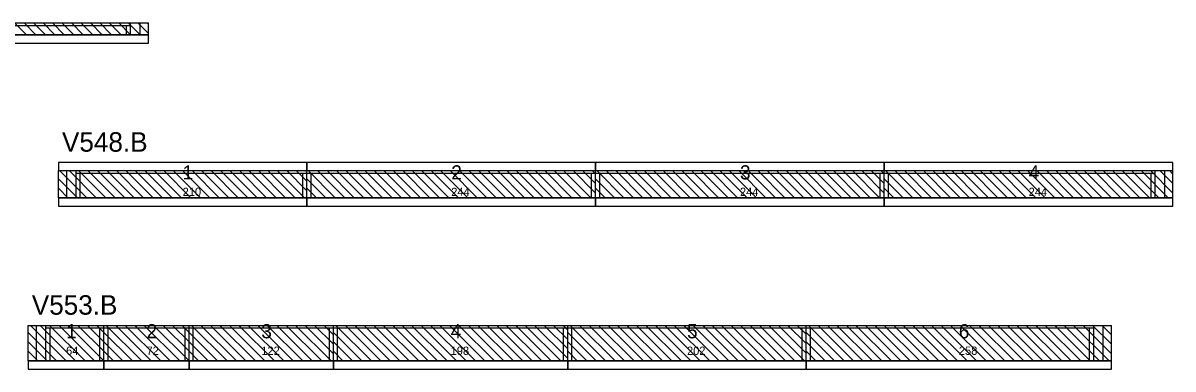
# Model space of a CAD drawing. Header units: metres. Extents: x -10 to 74425, y -2037 to 26.
# Drawn here: x 13459 to 14431, y -463 to -170 of the extents above; entities that cross this region are included whole.
import ezdxf

# ---------------------------------------------------------------- set-up
doc = ezdxf.new("R2010")
doc.units = ezdxf.units.M
doc.layers.add('VIGAS', color=7, linetype='Continuous')

msp = doc.modelspace()

# ---------------------------------------------------------------- linework, layer by layer
at = {"layer": 'VIGAS'}
for p, q in [((13302, -170), (13565, -170)), ((13302, -172.2), (13550, -172.2)), ((13462, -180), (13452, -170)), ((13470, -180), (13460, -170)), ((13478, -180), (13468, -170)), ((13486, -180), (13476, -170)), ((13494, -180), (13484, -170)), ((13502, -180), (13492, -170)), ((13510, -180), (13500, -170)), ((13518, -180), (13508, -170)), ((13526, -180), (13516, -170)), ((13534, -180), (13524, -170)), ((13542, -180), (13532, -170)), ((13550, -180), (13540, -170)), ((13546.5, -180), (13546.5, -172.2)), ((13558, -180), (13548, -170)), ((13550, -180), (13550, -170)), ((13565, -179), (13556, -170)), ((13558, -180), (13558, -170)), ((13565, -171), (13564, -170)), ((13565, -180), (13565, -170)), ((13302, -180), (13565, -180)), ((13546.5, -180), (13550, -180)), ((13489, -295), (13699, -295)), ((13489, -318), (13489, -295)), ((13513, -318), (13490, -295)), ((13496, -318), (13496, -295)), ((13521, -318), (13498, -295)), ((13504, -318), (13504, -295)), ((13504, -297.2), (13699, -297.2)), ((13529, -318), (13506, -295)), ((13507.5, -318), (13507.5, -297.2)), ((13537, -318), (13514, -295)), ((13545, -318), (13522, -295)), ((13553, -318), (13530, -295)), ((13561, -318), (13538, -295)), ((13569, -318), (13546, -295)), ((13577, -318), (13554, -295)), ((13585, -318), (13562, -295)), ((13593, -318), (13570, -295)), ((13601, -318), (13578, -295)), ((13609, -318), (13586, -295)), ((13617, -318), (13594, -295)), ((13625, -318), (13602, -295)), ((13633, -318), (13610, -295)), ((13641, -318), (13618, -295)), ((13649, -318), (13626, -295)), ((13657, -318), (13634, -295)), ((13665, -318), (13642, -295)), ((13673, -318), (13650, -295)), ((13681, -318), (13658, -295)), ((13689, -318), (13666, -295)), ((13697, -318), (13674, -295)), ((13699, -312), (13682, -295)), ((13699, -304), (13690, -295)), ((13695.5, -318), (13695.5, -297.2)), ((13699, -296), (13698, -295)), ((13699, -318), (13699, -295)), ((13699, -318), (13699, -295)), ((13699, -295), (13943, -295)), ((13699, -318), (13699, -295)), ((13699, -318), (13699, -295)), ((13699, -318), (13699, -295)), ((13699, -297.2), (13943, -297.2)), ((13723, -318), (13700, -295)), ((13702.5, -318), (13702.5, -297.2)), ((13731, -318), (13708, -295)), ((13739, -318), (13716, -295)), ((13747, -318), (13724, -295)), ((13755, -318), (13732, -295)), ((13763, -318), (13740, -295)), ((13771, -318), (13748, -295)), ((13779, -318), (13756, -295)), ((13787, -318), (13764, -295)), ((13795, -318), (13772, -295)), ((13803, -318), (13780, -295)), ((13811, -318), (13788, -295)), ((13819, -318), (13796, -295)), ((13827, -318), (13804, -295)), ((13835, -318), (13812, -295)), ((13843, -318), (13820, -295)), ((13851, -318), (13828, -295)), ((13859, -318), (13836, -295)), ((13867, -318), (13844, -295)), ((13875, -318), (13852, -295)), ((13883, -318), (13860, -295)), ((13891, -318), (13868, -295)), ((13899, -318), (13876, -295)), ((13907, -318), (13884, -295)), ((13915, -318), (13892, -295)), ((13923, -318), (13900, -295)), ((13931, -318), (13908, -295)), ((13939, -318), (13916, -295)), ((13943, -314), (13924, -295)), ((13943, -306), (13932, -295)), ((13939.5, -318), (13939.5, -297.2)), ((13943, -298), (13940, -295)), ((13943, -318), (13943, -295)), ((13943, -318), (13943, -295)), ((13943, -295), (14187, -295)), ((13943, -318), (13943, -295)), ((13943, -318), (13943, -295)), ((13943, -318), (13943, -295)), ((13943, -297.2), (14187, -297.2)), ((13967, -318), (13944, -295)), ((13946.5, -318), (13946.5, -297.2)), ((13975, -318), (13952, -295)), ((13983, -318), (13960, -295)), ((13991, -318), (13968, -295)), ((13999, -318), (13976, -295)), ((14007, -318), (13984, -295)), ((14015, -318), (13992, -295)), ((14023, -318), (14000, -295)), ((14031, -318), (14008, -295)), ((14039, -318), (14016, -295)), ((14047, -318), (14024, -295)), ((14055, -318), (14032, -295)), ((14063, -318), (14040, -295)), ((14071, -318), (14048, -295)), ((14079, -318), (14056, -295)), ((14087, -318), (14064, -295)), ((14095, -318), (14072, -295)), ((14103, -318), (14080, -295)), ((14111, -318), (14088, -295)), ((14119, -318), (14096, -295)), ((14127, -318), (14104, -295)), ((14135, -318), (14112, -295)), ((14143, -318), (14120, -295)), ((14151, -318), (14128, -295)), ((14159, -318), (14136, -295)), ((14167, -318), (14144, -295)), ((14175, -318), (14152, -295)), ((14183, -318), (14160, -295)), ((14187, -314), (14168, -295)), ((14187, -306), (14176, -295)), ((14183.5, -318), (14183.5, -297.2)), ((14187, -298), (14184, -295)), ((14187, -318), (14187, -295)), ((14187, -318), (14187, -295)), ((14187, -295), (14431, -295)), ((14187, -318), (14187, -295)), ((14187, -318), (14187, -295)), ((14187, -318), (14187, -295)), ((14187, -297.2), (14416, -297.2)), ((14211, -318), (14188, -295)), ((14190.5, -318), (14190.5, -297.2)), ((14219, -318), (14196, -295)), ((14227, -318), (14204, -295)), ((14235, -318), (14212, -295)), ((14243, -318), (14220, -295)), ((14251, -318), (14228, -295)), ((14259, -318), (14236, -295)), ((14267, -318), (14244, -295)), ((14275, -318), (14252, -295)), ((14283, -318), (14260, -295)), ((14291, -318), (14268, -295)), ((14299, -318), (14276, -295)), ((14307, -318), (14284, -295)), ((14315, -318), (14292, -295)), ((14323, -318), (14300, -295)), ((14331, -318), (14308, -295)), ((14339, -318), (14316, -295)), ((14347, -318), (14324, -295)), ((14355, -318), (14332, -295)), ((14363, -318), (14340, -295)), ((14371, -318), (14348, -295)), ((14379, -318), (14356, -295)), ((14387, -318), (14364, -295)), ((14395, -318), (14372, -295)), ((14403, -318), (14380, -295)), ((14411, -318), (14388, -295)), ((14419, -318), (14396, -295)), ((14427, -318), (14404, -295)), ((14431, -314), (14412, -295)), ((14412.5, -318), (14412.5, -297.2)), ((14416, -318), (14416, -295)), ((14431, -306), (14420, -295)), ((14424, -318), (14424, -295)), ((14431, -298), (14428, -295)), ((14431, -318), (14431, -295)), ((13505, -318), (13489, -302)), ((13497, -318), (13489, -310)), ((13715, -318), (13699, -302)), ((13707, -318), (13699, -310)), ((13959, -318), (13943, -302)), ((13951, -318), (13943, -310)), ((14203, -318), (14187, -302)), ((14195, -318), (14187, -310)), ((13489, -318), (13699, -318)), ((13489, -318), (13489, -318)), ((13504, -318), (13507.5, -318)), ((13695.5, -318), (13699, -318)), ((13699, -318), (13943, -318)), ((13699, -318), (13702.5, -318)), ((13699, -318), (13699, -318)), ((13939.5, -318), (13943, -318)), ((13943, -318), (14187, -318)), ((13943, -318), (13946.5, -318)), ((13943, -318), (13943, -318)), ((14183.5, -318), (14187, -318)), ((14187, -318), (14431, -318)), ((14187, -318), (14190.5, -318)), ((14187, -318), (14187, -318)), ((14412.5, -318), (14416, -318)), ((13463.5, -426), (13527.5, -426)), ((13463.5, -456), (13463.5, -426)), ((13495.5, -456), (13465.5, -426)), ((13470.5, -456), (13470.5, -426)), ((13503.5, -456), (13473.5, -426)), ((13478.5, -456), (13478.5, -426)), ((13511.5, -456), (13481.5, -426)), ((13519.5, -456), (13489.5, -426)), ((13527.5, -456), (13497.5, -426)), ((13527.5, -448), (13505.5, -426)), ((13527.5, -440), (13513.5, -426)), ((13527.5, -432), (13521.5, -426)), ((13527.5, -456), (13527.5, -426)), ((13527.5, -456), (13527.5, -426)), ((13527.5, -426), (13599.5, -426)), ((13527.5, -456), (13527.5, -426)), ((13527.5, -456), (13527.5, -426)), ((13527.5, -456), (13527.5, -426)), ((13559.5, -456), (13529.5, -426)), ((13567.5, -456), (13537.5, -426)), ((13575.5, -456), (13545.5, -426)), ((13583.5, -456), (13553.5, -426)), ((13591.5, -456), (13561.5, -426)), ((13599.5, -456), (13569.5, -426)), ((13599.5, -448), (13577.5, -426)), ((13599.5, -440), (13585.5, -426)), ((13599.5, -432), (13593.5, -426)), ((13599.5, -456), (13599.5, -426)), ((13599.5, -456), (13599.5, -426)), ((13599.5, -426), (13721.5, -426)), ((13599.5, -456), (13599.5, -426)), ((13599.5, -456), (13599.5, -426)), ((13599.5, -456), (13599.5, -426)), ((13631.5, -456), (13601.5, -426)), ((13639.5, -456), (13609.5, -426)), ((13647.5, -456), (13617.5, -426)), ((13655.5, -456), (13625.5, -426)), ((13663.5, -456), (13633.5, -426)), ((13671.5, -456), (13641.5, -426)), ((13679.5, -456), (13649.5, -426)), ((13687.5, -456), (13657.5, -426)), ((13695.5, -456), (13665.5, -426)), ((13703.5, -456), (13673.5, -426)), ((13711.5, -456), (13681.5, -426)), ((13719.5, -456), (13689.5, -426)), ((13721.5, -450), (13697.5, -426)), ((13721.5, -442), (13705.5, -426)), ((13721.5, -434), (13713.5, -426)), ((13721.5, -456), (13721.5, -426)), ((13721.5, -456), (13721.5, -426)), ((13721.5, -426), (13919.5, -426)), ((13721.5, -456), (13721.5, -426)), ((13721.5, -456), (13721.5, -426)), ((13721.5, -456), (13721.5, -426)), ((13721.5, -426), (13721.5, -426)), ((13753.5, -456), (13723.5, -426)), ((13761.5, -456), (13731.5, -426)), ((13769.5, -456), (13739.5, -426)), ((13777.5, -456), (13747.5, -426)), ((13785.5, -456), (13755.5, -426)), ((13793.5, -456), (13763.5, -426)), ((13801.5, -456), (13771.5, -426)), ((13809.5, -456), (13779.5, -426)), ((13817.5, -456), (13787.5, -426)), ((13825.5, -456), (13795.5, -426)), ((13833.5, -456), (13803.5, -426)), ((13841.5, -456), (13811.5, -426)), ((13849.5, -456), (13819.5, -426)), ((13857.5, -456), (13827.5, -426)), ((13865.5, -456), (13835.5, -426)), ((13873.5, -456), (13843.5, -426)), ((13881.5, -456), (13851.5, -426)), ((13889.5, -456), (13859.5, -426)), ((13897.5, -456), (13867.5, -426)), ((13905.5, -456), (13875.5, -426)), ((13913.5, -456), (13883.5, -426)), ((13919.5, -454), (13891.5, -426)), ((13919.5, -446), (13899.5, -426)), ((13919.5, -438), (13907.5, -426)), ((13919.5, -430), (13915.5, -426)), ((13919.5, -456), (13919.5, -426)), ((13919.5, -456), (13919.5, -426)), ((13919.5, -426), (14121, -426)), ((13919.5, -456), (13919.5, -426)), ((13919.5, -456), (13919.5, -426)), ((13919.5, -456), (13919.5, -426)), ((13951.5, -456), (13921.5, -426)), ((13959.5, -456), (13929.5, -426)), ((13967.5, -456), (13937.5, -426)), ((13975.5, -456), (13945.5, -426)), ((13983.5, -456), (13953.5, -426)), ((13991.5, -456), (13961.5, -426)), ((13999.5, -456), (13969.5, -426)), ((14007.5, -456), (13977.5, -426)), ((14015.5, -456), (13985.5, -426)), ((14023.5, -456), (13993.5, -426)), ((14031.5, -456), (14001.5, -426)), ((14039.5, -456), (14009.5, -426)), ((14047.5, -456), (14017.5, -426)), ((14055.5, -456), (14025.5, -426)), ((14063.5, -456), (14033.5, -426)), ((14071.5, -456), (14041.5, -426)), ((14079.5, -456), (14049.5, -426)), ((14087.5, -456), (14057.5, -426)), ((14095.5, -456), (14065.5, -426)), ((14103.5, -456), (14073.5, -426)), ((14111.5, -456), (14081.5, -426)), ((14119.5, -456), (14089.5, -426)), ((14121, -449.5), (14097.5, -426)), ((14121, -441.5), (14105.5, -426)), ((14121, -433.5), (14113.5, -426)), ((14121, -456), (14121, -426)), ((14121, -456), (14121, -426)), ((14121, -426), (14379, -426)), ((14121, -456), (14121, -426)), ((14121, -456), (14121, -426)), ((14121, -456), (14121, -426)), ((14153, -456), (14123, -426)), ((14161, -456), (14131, -426)), ((14169, -456), (14139, -426)), ((14177, -456), (14147, -426)), ((14185, -456), (14155, -426)), ((14193, -456), (14163, -426)), ((14201, -456), (14171, -426)), ((14209, -456), (14179, -426)), ((14217, -456), (14187, -426)), ((14225, -456), (14195, -426)), ((14233, -456), (14203, -426)), ((14241, -456), (14211, -426)), ((14249, -456), (14219, -426)), ((14257, -456), (14227, -426)), ((14265, -456), (14235, -426)), ((14273, -456), (14243, -426)), ((14281, -456), (14251, -426)), ((14289, -456), (14259, -426)), ((14297, -456), (14267, -426)), ((14305, -456), (14275, -426)), ((14313, -456), (14283, -426)), ((14321, -456), (14291, -426)), ((14329, -456), (14299, -426)), ((14337, -456), (14307, -426)), ((14345, -456), (14315, -426)), ((14353, -456), (14323, -426)), ((14361, -456), (14331, -426)), ((14369, -456), (14339, -426)), ((14377, -456), (14347, -426)), ((14379, -450), (14355, -426)), ((14379, -442), (14363, -426)), ((14364, -456), (14364, -426)), ((14379, -434), (14371, -426)), ((14372, -456), (14372, -426)), ((14379, -456), (14379, -426)), ((14379, -426), (14379, -426)), ((13487.5, -456), (13463.5, -432)), ((13478.5, -428.2), (13527.5, -428.2)), ((13482, -456), (13482, -428.2)), ((13524, -456), (13524, -428.2)), ((13527.5, -428.2), (13599.5, -428.2)), ((13551.5, -456), (13527.5, -432)), ((13531, -456), (13531, -428.2)), ((13596, -456), (13596, -428.2)), ((13599.5, -428.2), (13721.5, -428.2)), ((13623.5, -456), (13599.5, -432)), ((13603, -456), (13603, -428.2)), ((13718, -456), (13718, -428.2)), ((13721.5, -428.2), (13919.5, -428.2)), ((13745.5, -456), (13721.5, -432)), ((13725, -456), (13725, -428.2)), ((13916, -456), (13916, -428.2)), ((13919.5, -428.2), (14121, -428.2)), ((13943.5, -456), (13919.5, -432)), ((13923, -456), (13923, -428.2)), ((14117.5, -456), (14117.5, -428.2)), ((14121, -428.2), (14364, -428.2)), ((14145, -456), (14121, -432)), ((14124.5, -456), (14124.5, -428.2)), ((14360.5, -456), (14360.5, -428.2)), ((13479.5, -456), (13463.5, -440)), ((13543.5, -456), (13527.5, -440)), ((13615.5, -456), (13599.5, -440)), ((13737.5, -456), (13721.5, -440)), ((13935.5, -456), (13919.5, -440)), ((14137, -456), (14121, -440)), ((13471.5, -456), (13463.5, -448)), ((13463.5, -456), (13527.5, -456)), ((13463.5, -456), (13463.5, -456)), ((13478.5, -456), (13482, -456)), ((13524, -456), (13527.5, -456)), ((13535.5, -456), (13527.5, -448)), ((13527.5, -456), (13599.5, -456)), ((13527.5, -456), (13531, -456)), ((13527.5, -456), (13527.5, -456)), ((13596, -456), (13599.5, -456)), ((13607.5, -456), (13599.5, -448)), ((13599.5, -456), (13721.5, -456)), ((13599.5, -456), (13603, -456)), ((13599.5, -456), (13599.5, -456)), ((13718, -456), (13721.5, -456)), ((13729.5, -456), (13721.5, -448)), ((13721.5, -456), (13919.5, -456)), ((13721.5, -456), (13725, -456)), ((13721.5, -456), (13721.5, -456)), ((13916, -456), (13919.5, -456)), ((13927.5, -456), (13919.5, -448)), ((13919.5, -456), (14121, -456)), ((13919.5, -456), (13923, -456)), ((13919.5, -456), (13919.5, -456)), ((14117.5, -456), (14121, -456)), ((14129, -456), (14121, -448)), ((14121, -456), (14379, -456)), ((14121, -456), (14124.5, -456)), ((14121, -456), (14121, -456)), ((14360.5, -456), (14364, -456))]:
    msp.add_line(p, q, dxfattribs=at)
for points in [[(13302, -187), (13565, -187), (13565, -180), (13302, -180)], [(13489, -295), (13699, -295), (13699, -288), (13489, -288)], [(13699, -295), (13943, -295), (13943, -288), (13699, -288)], [(13943, -295), (14187, -295), (14187, -288), (13943, -288)], [(14187, -295), (14431, -295), (14431, -288), (14187, -288)], [(13489, -325), (13699, -325), (13699, -318), (13489, -318)], [(13699, -325), (13943, -325), (13943, -318), (13699, -318)], [(13943, -325), (14187, -325), (14187, -318), (13943, -318)], [(14187, -325), (14431, -325), (14431, -318), (14187, -318)], [(13463.5, -463), (13527.5, -463), (13527.5, -456), (13463.5, -456)], [(13527.5, -463), (13599.5, -463), (13599.5, -456), (13527.5, -456)], [(13599.5, -463), (13721.5, -463), (13721.5, -456), (13599.5, -456)], [(13721.5, -463), (13919.5, -463), (13919.5, -456), (13721.5, -456)], [(13919.5, -463), (14121, -463), (14121, -456), (13919.5, -456)], [(14121, -463), (14379, -463), (14379, -456), (14121, -456)]]:
    msp.add_lwpolyline(points, close=True, dxfattribs=at)

# ---------------------------------------------------------------- texts
for s, height, p in [('V548.B', 16.5, (13492, -279)), ('1', 12, (13594, -302.5)), ('2', 12, (13821, -302.5)), ('3', 12, (14065, -302.5)), ('4', 12, (14309, -302.5)), ('210', 7, (13594, -316.5)), ('244', 7, (13821, -316.5)), ('244', 7, (14065, -316.5)), ('244', 7, (14309, -316.5)), ('V553.B', 16.5, (13466.5, -417)), ('1', 12, (13495.5, -437)), ('2', 12, (13563.5, -437)), ('3', 12, (13660.5, -437)), ('4', 12, (13820.5, -437)), ('5', 12, (14020.25, -437)), ('6', 12, (14250, -437)), ('64', 7, (13495.5, -451)), ('72', 7, (13563.5, -451)), ('122', 7, (13660.5, -451)), ('198', 7, (13820.5, -451)), ('202', 7, (14020.25, -451)), ('258', 7, (14250, -451))]:
    msp.add_text(s, height=height, dxfattribs=at).set_placement(p)

doc.saveas('drawing.dxf')
